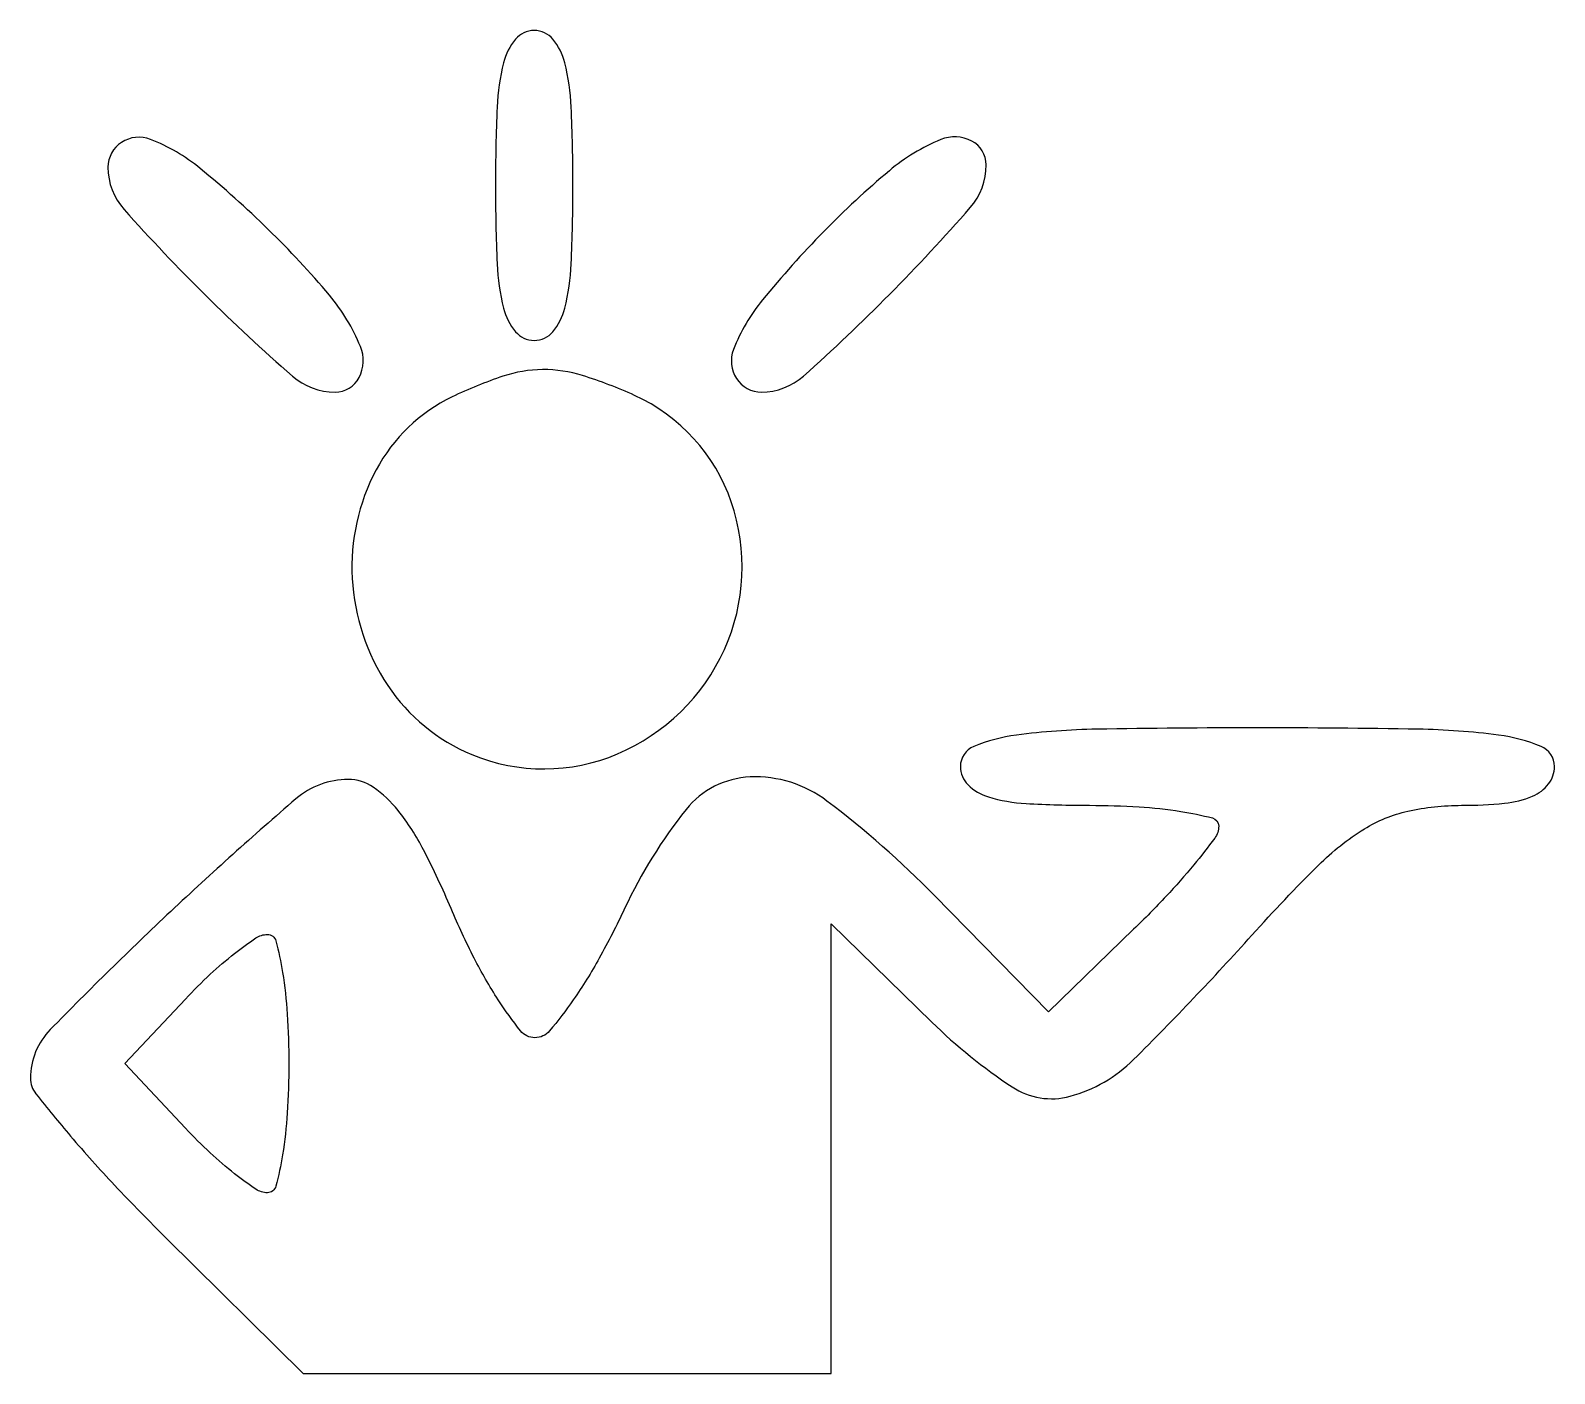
# Model space of a CAD drawing. Extents: x 2 to 61, y 11 to 63.
import ezdxf

# ---------------------------------------------------------------- set-up
doc = ezdxf.new("R2010")
doc.units = 0

msp = doc.modelspace()

# ---------------------------------------------------------------- linework, layer by layer
for points in [[(20, 57, 0.010614), (20.064452, 53.964058, 0.050675), (20.3125, 52.25, 0.113455), (20.77697, 51.337712, 0.222027), (21.5, 51, 0.222027), (22.22303, 51.337712, 0.113455), (22.6875, 52.25, 0.050675), (22.935548, 53.964058, 0.010614), (23, 57, 0.010614), (22.935548, 60.035942, 0.050675), (22.6875, 61.75, 0.113455), (22.22303, 62.662288, 0.222027), (21.5, 63, 0.222027), (20.77697, 62.662288, 0.113455), (20.3125, 61.75, 0.050675), (20.064452, 60.035942, 0.010614)], [(5, 57.702948, 0.184183), (5.62204, 56.071581, 0.015484), (8.782069, 52.743692, 0.015581), (12.141581, 49.619381, 0.181448), (13.792163, 49, 0.279607), (14.7203, 49.563047, 0.220907), (14.77465, 50.759668, 0.07744), (13.570343, 52.750593, 0.024684), (11.207837, 55.297052, 0.021534), (8.56968, 57.660053, 0.079577), (6.644749, 58.784169, 0.240594), (5.525345, 58.669051, 0.254305)], [(32.702948, 55.207837, 0.021534), (30.339947, 52.56968, 0.079577), (29.215831, 50.644749, 0.240594), (29.330949, 49.525345, 0.254305), (30.297052, 49, 0.184183), (31.928419, 49.62204, 0.015484), (35.256308, 52.782069, 0.015581), (38.380619, 56.141581, 0.181448), (39, 57.792163, 0.279607), (38.436953, 58.7203, 0.220907), (37.240332, 58.77465, 0.07744), (35.249407, 57.570343, 0.024684)], [(18.321178, 48.811266, 0.159003), (15.382674, 45.986343, 0.137074), (14.455784, 41.787959, 0.1337), (15.835608, 37.637914, 0.148908), (19.085786, 34.964466, 0.201395), (24.723262, 34.991378, 0.187965), (28.862656, 39.036184, 0.191628), (29.129655, 44.749939, 0.205653), (25.385358, 48.87028, 0.031028), (23.374404, 49.639839, 0.07811), (21.827305, 49.869784, 0.078747), (20.291809, 49.613277, 0.03192)], [(38, 34.5, 0.200296), (38.295059, 33.79299, 0.122766), (39.083333, 33.325, 0.058865), (40.539511, 33.069243, 0.014068), (43, 33, -0.015111), (44.916797, 32.942056, -0.024745), (46.53125, 32.763874, -0.021954), (47.75415, 32.51177, -0.343528), (48, 32.196167, -0.16101), (47.846084, 31.730585, -0.0127), (47.032203, 30.690434, -0.01623), (45.967394, 29.480805, -0.011688), (44.705373, 28.199055), (41.410746, 25.005777), (36.997165, 29.502889, 0.036525), (32.835084, 33.166259, 0.174394), (29.861079, 34.097391, 0.217368), (27.381674, 32.838033, 0.058748), (25, 29, -0.01732), (24.020597, 27.084571, -0.024935), (23.013939, 25.46875, -0.022714), (22.093407, 24.263965, -0.221766), (21.527531, 24, -0.228598), (20.972518, 24.267741, -0.024119), (20.10852, 25.46875, -0.025987), (19.176002, 27.084535, -0.017935), (18.284498, 29, 0.019295), (17.219746, 31.271533, 0.048966), (16.230235, 32.799235, 0.073222), (15.269894, 33.69747, 0.152621), (14.301869, 34, 0.179404), (12.276039, 33.24894, 0.011124), (7.431668, 28.893416, 0.010644), (2.766815, 24.316824, 0.195864), (2, 22.434395, 0.169005), (2.210691, 21.828872, 0.0086), (3.551425, 20.194074, 0.01294), (5.257955, 18.287039, 0.008951), (7.281445, 16.21584), (12.562891, 11), (22.781445, 11), (33, 11), (33, 19.702948), (33, 28.405896), (36.88902, 24.608369, 0.04736), (40.003818, 22.095488, 0.215543), (42.247715, 21.734272, 0.130204), (44.70431, 23.153684, 0.013902), (49.285118, 27.972223, -0.013889), (51.862904, 30.683924, -0.057161), (53.637777, 32.086423, -0.084053), (55.317415, 32.770619, -0.054833), (57.402761, 33, 0.024318), (59.061909, 33.080743, 0.07459), (60.15046, 33.354247, 0.129481), (60.769306, 33.827232, 0.166688), (61, 34.5, 0.303591), (60.479566, 35.27813, 0.065619), (58.833333, 35.717391, 0.028132), (55.719975, 35.946491, 0.004301), (49.5, 36, 0.004301), (43.280025, 35.946491, 0.028132), (40.166667, 35.717391, 0.065619), (38.520434, 35.27813, 0.303591)], [(12, 23, -0.015525), (11.940471, 21.083228, -0.025397), (11.757455, 19.46875, -0.022981), (11.498211, 18.250142, -0.341193), (11.174314, 18, -0.148512), (10.723325, 18.136976, -0.019347), (9.901264, 18.734375, -0.021145), (8.959761, 19.542642, -0.016233), (8, 20.5), (5.651372, 23), (8, 25.5, -0.016233), (8.959761, 26.457358, -0.021145), (9.901264, 27.265625, -0.019347), (10.723325, 27.863024, -0.148512), (11.174314, 28, -0.341193), (11.498211, 27.749858, -0.022981), (11.757455, 26.53125, -0.025397), (11.940471, 24.916772, -0.015525)]]:
    msp.add_lwpolyline(points, format="xyb", close=True)

doc.saveas('drawing.dxf')
